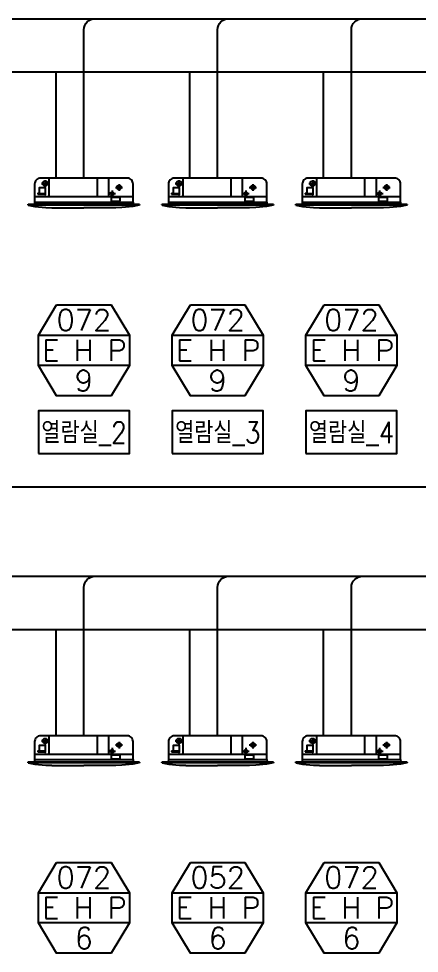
# Model space of a CAD drawing. Header units: millimetres. Extents: x -56261 to 196039, y 9480 to 100001.
# Drawn here: x -7271 to -3677, y 83163 to 91545 of the extents above; entities that cross this region are included whole.
import ezdxf
from ezdxf.enums import TextEntityAlignment as Align

# ---------------------------------------------------------------- set-up
doc = ezdxf.new("R2010")
doc.units = ezdxf.units.MM
for name, color, linetype in [('DVM_INDOOR', 7, 'Continuous'), ('DVM_INOUT_MARK', 2, 'Continuous'), ('DVM_INOUT_NAME', 7, 'Continuous'), ('DVM_REPORT', 7, 'Continuous')]:
    doc.layers.add(name, color=color, linetype=linetype)
doc.styles.add('DVM_DEFAULT', font='romans.shx', dxfattribs={"bigfont": 'whgtxt.shx'})

# ---------------------------------------------------------------- blocks, each defined once
blk = doc.blocks.new('ID_C_G4_S_F')
at = {"layer": 'DVM_INDOOR', "color": 0}
for p, q in [((-361.7, -44.8), (-300.2, -44.8)), ((-329.7, -16.9), (-329.7, -73.9)), ((-295.2, -160.5), (-295.2, 0)), ((115.3, -158), (115.3, 0)), ((212.6, -160.5), (212.6, 0)), ((268.1, -79.1), (329.6, -79.1)), ((300.1, -51.2), (300.1, -108.2)), ((-393.1, -132.5), (-393, -137)), ((-393, -137), (-333.5, -137)), ((-380, -130.4), (-391, -130.4)), ((208.1, -132), (269.6, -132)), ((240.1, -104.1), (240.1, -161.1)), ((-474.9, -221.8), (475, -221.8)), ((-474, -230.5), (-474.9, -221.8)), ((472.5, -231.5), (-474, -230.5)), ((-474, -230.5), (-416.9, -242.3)), ((-419.3, -204), (-420.6, -221.8)), ((419.3, -160.5), (-419.3, -160.5)), ((472.5, -231.5), (417, -242.3)), ((419.4, -203.8), (420.8, -221.8)), ((475, -221.8), (472.5, -231.5)), ((-416.9, -242.3), (-324.5, -249.8)), ((-324.5, -249.8), (-271.9, -252.4)), ((-272, -253), (0, -253)), ((272.1, -253), (0, -253)), ((324.6, -249.8), (272.1, -253)), ((417, -242.3), (324.6, -249.8))]:
    blk.add_line(p, q, dxfattribs=at)
at = {"layer": 'DVM_INDOOR', "color": 0, "linetype": 'Continuous'}
blk.add_line((-474.9, -221.8), (-445, -221.8), dxfattribs=at)
at = {"layer": 'DVM_INDOOR', "color": 0}
for points in [[(-419.3, -204), (419.3, -204), (419.3, -50.2, 0.414214), (369.2, 0), (-369.2, 0, 0.414214), (-419.3, -50.2)], [(234.1, -168.4, -0.414214), (239.1, -163.4), (300.1, -163.4, -0.414214), (305.1, -168.4), (305.1, -194.4, -0.414214), (300.1, -199.4), (239.1, -199.4, -0.414214), (234.1, -194.4)]]:
    blk.add_lwpolyline(points, format="xyb", close=True, dxfattribs=at)
blk.add_lwpolyline([(-325.9, -130.2), (-325.9, -83.4), (-380, -83.4), (-380, -130.2), (-334.5, -130.2, -0.405543), (-333.7, -131), (-333.4, -139.5, 0.407705), (-332.6, -140.3), (-325.9, -140.2), (-325.9, -129.2)], format="xyb", dxfattribs=at)
for centre, radius in [((-329.7, -44.8), 21.5), ((300.1, -79.1), 18.1), ((240.1, -132), 13.9)]:
    blk.add_circle(centre, radius, dxfattribs=at)
blk.add_arc((-391, -132.5), 2.06, 90.00983, 180.58434, dxfattribs=at)
at = {"layer": 'DVM_INDOOR', "color": 0, "linetype": 'Continuous'}
blk.add_open_spline([(-272, -253), (-272, -253), (-272, -253), (-272, -252.9), (-271.9, -252.8), (-271.9, -252.5), (-271.9, -252.4)], degree=3, knots=[0, 0, 0, 0, 0.266908, 0.499916, 0.771855, 1, 1, 1, 1], dxfattribs=at)

msp = doc.modelspace()

# ---------------------------------------------------------------- linework, layer by layer
at = {"layer": 'DVM_INOUT_MARK', "color": 2}
for p, q in [((-7093.9, 88707), (-6278.4, 88707)), ((-5893.9, 88707), (-5078.4, 88707)), ((-4693.9, 88707), (-3878.4, 88707)), ((-6278.4, 88435.2), (-7093.9, 88435.2)), ((-5078.4, 88435.2), (-5893.9, 88435.2)), ((-3878.4, 88435.2), (-4693.9, 88435.2)), ((-7093.9, 83707), (-6278.4, 83707)), ((-5893.9, 83707), (-5078.4, 83707)), ((-4693.9, 83707), (-3878.4, 83707)), ((-6278.4, 83435.2), (-7093.9, 83435.2)), ((-5078.4, 83435.2), (-5893.9, 83435.2)), ((-3878.4, 83435.2), (-4693.9, 83435.2))]:
    msp.add_line(p, q, dxfattribs=at)
for points in [[(-6930.8, 88978.9), (-6441.5, 88978.9), (-6278.4, 88707), (-6278.4, 88435.2), (-6441.5, 88163.4), (-6930.8, 88163.4), (-7093.9, 88435.2), (-7093.9, 88707), (-6930.8, 88978.9)], [(-5730.8, 88978.9), (-5241.5, 88978.9), (-5078.4, 88707), (-5078.4, 88435.2), (-5241.5, 88163.4), (-5730.8, 88163.4), (-5893.9, 88435.2), (-5893.9, 88707), (-5730.8, 88978.9)], [(-4530.8, 88978.9), (-4041.5, 88978.9), (-3878.4, 88707), (-3878.4, 88435.2), (-4041.5, 88163.4), (-4530.8, 88163.4), (-4693.9, 88435.2), (-4693.9, 88707), (-4530.8, 88978.9)], [(-6930.8, 83978.9), (-6441.5, 83978.9), (-6278.4, 83707), (-6278.4, 83435.2), (-6441.5, 83163.4), (-6930.8, 83163.4), (-7093.9, 83435.2), (-7093.9, 83707), (-6930.8, 83978.9)], [(-5730.8, 83978.9), (-5241.5, 83978.9), (-5078.4, 83707), (-5078.4, 83435.2), (-5241.5, 83163.4), (-5730.8, 83163.4), (-5893.9, 83435.2), (-5893.9, 83707), (-5730.8, 83978.9)], [(-4530.8, 83978.9), (-4041.5, 83978.9), (-3878.4, 83707), (-3878.4, 83435.2), (-4041.5, 83163.4), (-4530.8, 83163.4), (-4693.9, 83435.2), (-4693.9, 83707), (-4530.8, 83978.9)]]:
    msp.add_lwpolyline(points, dxfattribs=at)
at = {"layer": 'DVM_INOUT_NAME'}
for points in [[(-7093.9, 87646.9), (-6278.4, 87646.9), (-6278.4, 88027.5), (-7093.9, 88027.5)], [(-5893.9, 87646.9), (-5078.4, 87646.9), (-5078.4, 88027.5), (-5893.9, 88027.5)], [(-4693.9, 87646.9), (-3878.4, 87646.9), (-3878.4, 88027.5), (-4693.9, 88027.5)]]:
    msp.add_lwpolyline(points, close=True, dxfattribs=at)
at = {"layer": 'DVM_REPORT', "color": 7}
msp.add_line((-11761.1, 87346.9), (13955.8, 87346.9), dxfattribs=at)
at = {"layer": 'DVM_REPORT', "color": 3}
for points in [[(-7886.2, 90114.9), (-7886.2, 91444.9, -0.414214), (-7786.2, 91544.9), (1813.8, 91544.9)], [(-6686.2, 90114.9), (-6686.2, 91444.9, -0.414214), (-6586.2, 91544.9), (1813.8, 91544.9)], [(-5486.2, 90114.9), (-5486.2, 91444.9, -0.414214), (-5386.2, 91544.9), (1813.8, 91544.9)], [(-4286.2, 90114.9), (-4286.2, 91444.9, -0.414214), (-4186.2, 91544.9), (1813.8, 91544.9)], [(-7886.2, 85114.9), (-7886.2, 86444.9, -0.414214), (-7786.2, 86544.9), (1813.8, 86544.9)], [(-6686.2, 85114.9), (-6686.2, 86444.9, -0.414214), (-6586.2, 86544.9), (1813.8, 86544.9)], [(-5486.2, 85114.9), (-5486.2, 86444.9, -0.414214), (-5386.2, 86544.9), (1813.8, 86544.9)], [(-4286.2, 85114.9), (-4286.2, 86444.9, -0.414214), (-4186.2, 86544.9), (1813.8, 86544.9)]]:
    msp.add_lwpolyline(points, format="xyb", dxfattribs=at)
at = {"layer": 'DVM_REPORT', "color": 5, "ltscale": 20}
for points in [[(263.8, 90114.9), (263.8, 91064.9), (-10511.1, 91064.9)], [(-6936.2, 90114.9), (-6936.2, 91064.9)], [(-5736.2, 90114.9), (-5736.2, 91064.9)], [(-4536.2, 90114.9), (-4536.2, 91064.9)], [(263.8, 85114.9), (263.8, 86064.9), (-10511.1, 86064.9)], [(-6936.2, 85114.9), (-6936.2, 86064.9)], [(-5736.2, 85114.9), (-5736.2, 86064.9)], [(-4536.2, 85114.9), (-4536.2, 86064.9)]]:
    msp.add_lwpolyline(points, dxfattribs=at)

# ---------------------------------------------------------------- block references
at = {"layer": 'DVM_REPORT', "color": 4, "xscale": 1.052751036882979, "yscale": 1.052751036882979, "zscale": 1.052751036882979}
for p in [(-6686.2, 90114.9), (-5486.2, 90114.9), (-4286.2, 90114.9)]:
    msp.add_blockref('ID_C_G4_S_F', p, dxfattribs=at)
at = {"layer": 'DVM_REPORT', "color": 3, "xscale": 1.052751036882979, "yscale": 1.052751036882979, "zscale": 1.052751036882979}
for p in [(-6686.2, 85114.9), (-5486.2, 85114.9), (-4286.2, 85114.9)]:
    msp.add_blockref('ID_C_G4_S_F', p, dxfattribs=at)

# ---------------------------------------------------------------- texts
at = {"layer": 'DVM_INOUT_MARK', "color": 2, "style": 'DVM_DEFAULT'}
for s, height, p in [('072', 190.29, (-6686.2, 88843)), ('072', 190.29, (-5486.2, 88843)), ('072', 190.29, (-4286.2, 88843)), ('9', 190.3, (-6686.2, 88299.3)), ('9', 190.3, (-5486.2, 88299.3)), ('9', 190.3, (-4286.2, 88299.3)), ('072', 190.29, (-6686.2, 83843)), ('052', 190.29, (-5486.2, 83843)), ('072', 190.29, (-4286.2, 83843)), ('6', 190.3, (-6686.2, 83299.3)), ('6', 190.3, (-5486.2, 83299.3)), ('6', 190.3, (-4286.2, 83299.3))]:
    msp.add_text(s, height=height, dxfattribs=at).set_placement(p, align=Align.MIDDLE_CENTER)
at = {"layer": 'DVM_INOUT_MARK', "color": 2, "style": 'DVM_DEFAULT', "width": 0.967867}
for p, p2 in [((-7059.2, 88476.1), (-6303.8, 88476.1)), ((-5859.2, 88476.1), (-5103.8, 88476.1)), ((-4659.2, 88476.1), (-3903.8, 88476.1)), ((-7059.2, 83476.1), (-6303.8, 83476.1)), ((-5859.2, 83476.1), (-5103.8, 83476.1)), ((-4659.2, 83476.1), (-3903.8, 83476.1))]:
    msp.add_text('E H P', height=190.29, dxfattribs=at).set_placement(p, p2, align=Align.FIT)
at = {"layer": 'DVM_INOUT_NAME', "style": 'DVM_DEFAULT'}
for s, width, p, p2 in [('열람실_2', 0.690298, (-7068, 87738), (-6302.6, 87738)), ('열람실_3', 0.690298, (-5868, 87738), (-5102.6, 87738)), ('열람실_4', 0.684703, (-4668, 87738), (-3902.6, 87738))]:
    msp.add_text(s, height=190.29, dxfattribs=dict(at, width=width)).set_placement(p, p2, align=Align.FIT)

doc.saveas('drawing.dxf')
